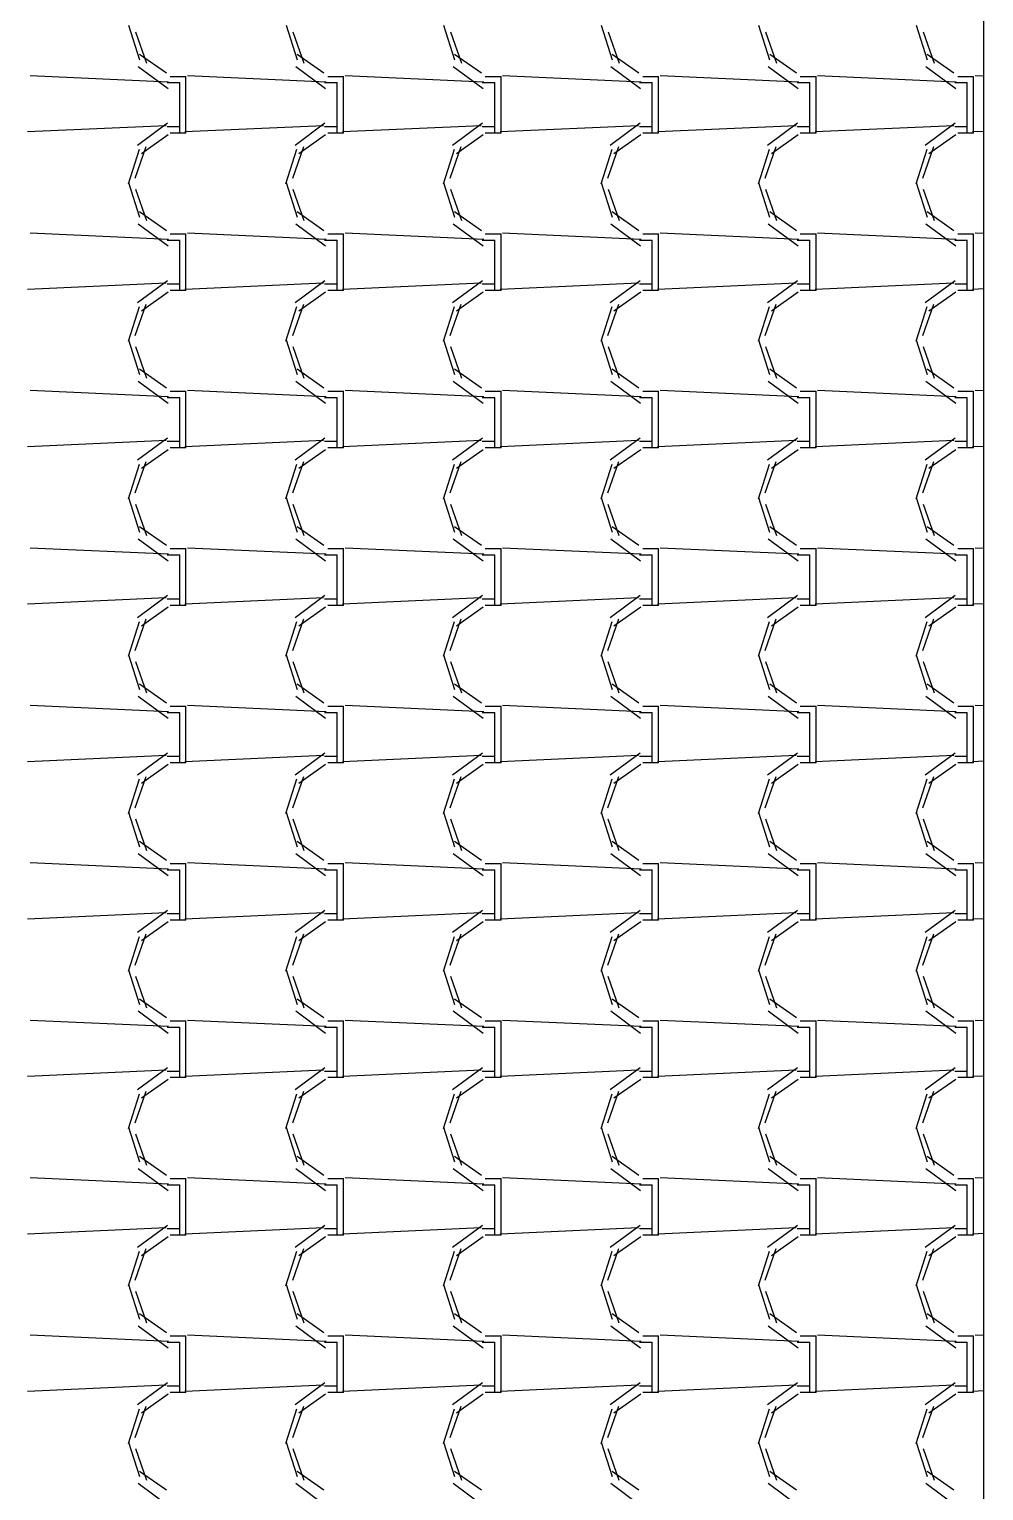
# Model space of a CAD drawing. Header units: millimetres. Extents: x -336 to -33, y -135 to 770.
# Drawn here: x -305.476 to -303.658, y 733.822 to 736.607 of the extents above; entities that cross this region are included whole.
import ezdxf

# ---------------------------------------------------------------- set-up
doc = ezdxf.new("R2010")
doc.units = ezdxf.units.MM
doc.header["$LTSCALE"] = 50
doc.header["$MEASUREMENT"] = 0
doc.layers.add('-HIDRO', color=8, linetype='CONTINUOUS')

msp = doc.modelspace()

# ---------------------------------------------------------------- linework, layer by layer
at = {"layer": '-HIDRO', "linetype": 'Continuous'}
for p, q in [((-303.658, 732.8161), (-303.658, 746.8206)), ((-305.2868, 736.6147), (-305.2658, 736.5486)), ((-304.9868, 736.6147), (-304.9658, 736.5486)), ((-304.6868, 736.6147), (-304.6658, 736.5486)), ((-304.3868, 736.6147), (-304.3658, 736.5486)), ((-304.0868, 736.6147), (-304.0658, 736.5486)), ((-303.7868, 736.6147), (-303.7658, 736.5486)), ((-305.2737, 736.602), (-305.2527, 736.542)), ((-304.9737, 736.602), (-304.9527, 736.542)), ((-304.6736, 736.602), (-304.6526, 736.542)), ((-304.3736, 736.602), (-304.3526, 736.542)), ((-304.0736, 736.602), (-304.0526, 736.542)), ((-303.7736, 736.602), (-303.7526, 736.542)), ((-305.2657, 736.5593), (-305.2147, 736.5233)), ((-304.9657, 736.5593), (-304.9147, 736.5233)), ((-304.6657, 736.5593), (-304.6147, 736.5233)), ((-304.3657, 736.5593), (-304.3147, 736.5233)), ((-304.0657, 736.5593), (-304.0147, 736.5233)), ((-303.7657, 736.5593), (-303.7147, 736.5233)), ((-305.2685, 736.5359), (-305.2115, 736.4939)), ((-304.9685, 736.5359), (-304.9115, 736.4939)), ((-304.6685, 736.5359), (-304.6115, 736.4939)), ((-304.3685, 736.5359), (-304.3115, 736.4939)), ((-304.0685, 736.5359), (-304.0115, 736.4939)), ((-303.7685, 736.5359), (-303.7115, 736.4939)), ((-305.2104, 736.5061), (-305.4744, 736.5181)), ((-305.2134, 736.5049), (-305.1894, 736.5049)), ((-305.2074, 736.5169), (-305.1774, 736.5169)), ((-305.1894, 736.4209), (-305.1894, 736.5049)), ((-305.1774, 736.4209), (-305.1774, 736.5169)), ((-304.9104, 736.5061), (-305.1744, 736.5181)), ((-304.9134, 736.5049), (-304.8894, 736.5049)), ((-304.9074, 736.5169), (-304.8774, 736.5169)), ((-304.8894, 736.4209), (-304.8894, 736.5049)), ((-304.8774, 736.4209), (-304.8774, 736.5169)), ((-304.6104, 736.5061), (-304.8744, 736.5181)), ((-304.6134, 736.5049), (-304.5894, 736.5049)), ((-304.6074, 736.5169), (-304.5774, 736.5169)), ((-304.5894, 736.4209), (-304.5894, 736.5049)), ((-304.5774, 736.4209), (-304.5774, 736.5169)), ((-304.3104, 736.5061), (-304.5744, 736.5181)), ((-304.3134, 736.5049), (-304.2894, 736.5049)), ((-304.3074, 736.5169), (-304.2774, 736.5169)), ((-304.2894, 736.4209), (-304.2894, 736.5049)), ((-304.2774, 736.4209), (-304.2774, 736.5169)), ((-304.0104, 736.5061), (-304.2744, 736.5181)), ((-304.0134, 736.5049), (-303.9894, 736.5049)), ((-304.0074, 736.5169), (-303.9774, 736.5169)), ((-303.9894, 736.4209), (-303.9894, 736.5049)), ((-303.9774, 736.4209), (-303.9774, 736.5169)), ((-303.7104, 736.5061), (-303.9744, 736.5181)), ((-303.7134, 736.5049), (-303.6894, 736.5049)), ((-303.7074, 736.5169), (-303.6774, 736.5169)), ((-303.6894, 736.4209), (-303.6894, 736.5049)), ((-303.6774, 736.4209), (-303.6774, 736.5169)), ((-303.658, 736.5174), (-303.6744, 736.5181)), ((-305.2153, 736.4229), (-305.4793, 736.4109)), ((-305.2127, 736.4274), (-305.2697, 736.3854)), ((-305.1894, 736.4209), (-305.2134, 736.4209)), ((-305.1894, 736.4089), (-305.1894, 736.4209)), ((-304.9153, 736.4229), (-305.1793, 736.4109)), ((-305.1774, 736.4089), (-305.1774, 736.4209)), ((-304.9127, 736.4274), (-304.9697, 736.3854)), ((-304.8894, 736.4209), (-304.9134, 736.4209)), ((-304.8894, 736.4089), (-304.8894, 736.4209)), ((-304.6153, 736.4229), (-304.8793, 736.4109)), ((-304.8774, 736.4089), (-304.8774, 736.4209)), ((-304.6127, 736.4274), (-304.6697, 736.3854)), ((-304.5894, 736.4209), (-304.6134, 736.4209)), ((-304.5894, 736.4089), (-304.5894, 736.4209)), ((-304.3153, 736.4229), (-304.5793, 736.4109)), ((-304.5774, 736.4089), (-304.5774, 736.4209)), ((-304.3127, 736.4274), (-304.3697, 736.3854)), ((-304.2894, 736.4209), (-304.3134, 736.4209)), ((-304.2894, 736.4089), (-304.2894, 736.4209)), ((-304.0153, 736.4229), (-304.2793, 736.4109)), ((-304.2774, 736.4089), (-304.2774, 736.4209)), ((-304.0127, 736.4274), (-304.0697, 736.3854)), ((-303.9894, 736.4209), (-304.0134, 736.4209)), ((-303.9894, 736.4089), (-303.9894, 736.4209)), ((-303.7153, 736.4229), (-303.9793, 736.4109)), ((-303.9774, 736.4089), (-303.9774, 736.4209)), ((-303.7127, 736.4274), (-303.7697, 736.3854)), ((-303.6894, 736.4209), (-303.7134, 736.4209)), ((-303.6894, 736.4089), (-303.6894, 736.4209)), ((-303.6774, 736.4089), (-303.6774, 736.4209)), ((-305.2114, 736.4055), (-305.2624, 736.3695)), ((-305.1774, 736.4089), (-305.2074, 736.4089)), ((-304.9114, 736.4055), (-304.9624, 736.3695)), ((-304.8774, 736.4089), (-304.9074, 736.4089)), ((-304.6114, 736.4055), (-304.6624, 736.3695)), ((-304.5774, 736.4089), (-304.6074, 736.4089)), ((-304.3114, 736.4055), (-304.3624, 736.3695)), ((-304.2774, 736.4089), (-304.3074, 736.4089)), ((-304.0114, 736.4055), (-304.0624, 736.3695)), ((-303.9774, 736.4089), (-304.0074, 736.4089)), ((-303.7114, 736.4055), (-303.7624, 736.3695)), ((-303.6774, 736.4089), (-303.7074, 736.4089)), ((-303.658, 736.4118), (-303.6793, 736.4109)), ((-305.2666, 736.3774), (-305.2876, 736.3114)), ((-305.2538, 736.3824), (-305.2748, 736.3224)), ((-304.9666, 736.3774), (-304.9876, 736.3114)), ((-304.9538, 736.3824), (-304.9748, 736.3224)), ((-304.6666, 736.3774), (-304.6876, 736.3114)), ((-304.6538, 736.3824), (-304.6748, 736.3224)), ((-304.3666, 736.3774), (-304.3876, 736.3114)), ((-304.3538, 736.3824), (-304.3748, 736.3224)), ((-304.0666, 736.3774), (-304.0876, 736.3114)), ((-304.0538, 736.3824), (-304.0748, 736.3224)), ((-303.7666, 736.3774), (-303.7876, 736.3114)), ((-303.7538, 736.3824), (-303.7748, 736.3224)), ((-305.2868, 736.3146), (-305.2658, 736.2486)), ((-304.9868, 736.3146), (-304.9658, 736.2486)), ((-304.6868, 736.3146), (-304.6658, 736.2486)), ((-304.3868, 736.3146), (-304.3658, 736.2486)), ((-304.0868, 736.3146), (-304.0658, 736.2486)), ((-303.7868, 736.3146), (-303.7658, 736.2486)), ((-305.2737, 736.302), (-305.2527, 736.242)), ((-304.9737, 736.302), (-304.9527, 736.242)), ((-304.6736, 736.302), (-304.6526, 736.242)), ((-304.3736, 736.302), (-304.3526, 736.242)), ((-304.0736, 736.302), (-304.0526, 736.242)), ((-303.7736, 736.302), (-303.7526, 736.242)), ((-305.2657, 736.2593), (-305.2147, 736.2233)), ((-304.9657, 736.2593), (-304.9147, 736.2233)), ((-304.6657, 736.2593), (-304.6147, 736.2233)), ((-304.3657, 736.2593), (-304.3147, 736.2233)), ((-304.0657, 736.2593), (-304.0147, 736.2233)), ((-303.7657, 736.2593), (-303.7147, 736.2233)), ((-305.2685, 736.2359), (-305.2115, 736.1939)), ((-304.9685, 736.2359), (-304.9115, 736.1939)), ((-304.6685, 736.2359), (-304.6115, 736.1939)), ((-304.3685, 736.2359), (-304.3115, 736.1939)), ((-304.0685, 736.2359), (-304.0115, 736.1939)), ((-303.7685, 736.2359), (-303.7115, 736.1939)), ((-305.2104, 736.2061), (-305.4744, 736.2181)), ((-305.2134, 736.2049), (-305.1894, 736.2049)), ((-305.2074, 736.2169), (-305.1774, 736.2169)), ((-305.1894, 736.1209), (-305.1894, 736.2049)), ((-305.1774, 736.1209), (-305.1774, 736.2169)), ((-304.9104, 736.2061), (-305.1744, 736.2181)), ((-304.9134, 736.2049), (-304.8894, 736.2049)), ((-304.9074, 736.2169), (-304.8774, 736.2169)), ((-304.8894, 736.1209), (-304.8894, 736.2049)), ((-304.8774, 736.1209), (-304.8774, 736.2169)), ((-304.6104, 736.2061), (-304.8744, 736.2181)), ((-304.6134, 736.2049), (-304.5894, 736.2049)), ((-304.6074, 736.2169), (-304.5774, 736.2169)), ((-304.5894, 736.1209), (-304.5894, 736.2049)), ((-304.5774, 736.1209), (-304.5774, 736.2169)), ((-304.3104, 736.2061), (-304.5744, 736.2181)), ((-304.3134, 736.2049), (-304.2894, 736.2049)), ((-304.3074, 736.2169), (-304.2774, 736.2169)), ((-304.2894, 736.1209), (-304.2894, 736.2049)), ((-304.2774, 736.1209), (-304.2774, 736.2169)), ((-304.0104, 736.2061), (-304.2744, 736.2181)), ((-304.0134, 736.2049), (-303.9894, 736.2049)), ((-304.0074, 736.2169), (-303.9774, 736.2169)), ((-303.9894, 736.1209), (-303.9894, 736.2049)), ((-303.9774, 736.1209), (-303.9774, 736.2169)), ((-303.7104, 736.2061), (-303.9744, 736.2181)), ((-303.7134, 736.2049), (-303.6894, 736.2049)), ((-303.7074, 736.2169), (-303.6774, 736.2169)), ((-303.6894, 736.1209), (-303.6894, 736.2049)), ((-303.6774, 736.1209), (-303.6774, 736.2169)), ((-303.658, 736.2174), (-303.6744, 736.2181)), ((-305.2153, 736.1229), (-305.4793, 736.1109)), ((-305.2127, 736.1274), (-305.2697, 736.0854)), ((-305.1894, 736.1209), (-305.2134, 736.1209)), ((-305.1774, 736.1089), (-305.2074, 736.1089)), ((-305.1894, 736.1089), (-305.1894, 736.1209)), ((-304.9153, 736.1229), (-305.1793, 736.1109)), ((-305.1774, 736.1089), (-305.1774, 736.1209)), ((-304.9127, 736.1274), (-304.9697, 736.0854)), ((-304.8894, 736.1209), (-304.9134, 736.1209)), ((-304.8774, 736.1089), (-304.9074, 736.1089)), ((-304.8894, 736.1089), (-304.8894, 736.1209)), ((-304.6153, 736.1229), (-304.8793, 736.1109)), ((-304.8774, 736.1089), (-304.8774, 736.1209)), ((-304.6127, 736.1274), (-304.6697, 736.0854)), ((-304.5894, 736.1209), (-304.6134, 736.1209)), ((-304.5774, 736.1089), (-304.6074, 736.1089)), ((-304.5894, 736.1089), (-304.5894, 736.1209)), ((-304.3153, 736.1229), (-304.5793, 736.1109)), ((-304.5774, 736.1089), (-304.5774, 736.1209)), ((-304.3127, 736.1274), (-304.3697, 736.0854)), ((-304.2894, 736.1209), (-304.3134, 736.1209)), ((-304.2774, 736.1089), (-304.3074, 736.1089)), ((-304.2894, 736.1089), (-304.2894, 736.1209)), ((-304.0153, 736.1229), (-304.2793, 736.1109)), ((-304.2774, 736.1089), (-304.2774, 736.1209)), ((-304.0127, 736.1274), (-304.0697, 736.0854)), ((-303.9894, 736.1209), (-304.0134, 736.1209)), ((-303.9774, 736.1089), (-304.0074, 736.1089)), ((-303.9894, 736.1089), (-303.9894, 736.1209)), ((-303.7153, 736.1229), (-303.9793, 736.1109)), ((-303.9774, 736.1089), (-303.9774, 736.1209)), ((-303.7127, 736.1274), (-303.7697, 736.0854)), ((-303.6894, 736.1209), (-303.7134, 736.1209)), ((-303.6774, 736.1089), (-303.7074, 736.1089)), ((-303.6894, 736.1089), (-303.6894, 736.1209)), ((-303.658, 736.1118), (-303.6793, 736.1109)), ((-303.6774, 736.1089), (-303.6774, 736.1209)), ((-305.2538, 736.0824), (-305.2748, 736.0224)), ((-305.2114, 736.1055), (-305.2624, 736.0695)), ((-304.9538, 736.0824), (-304.9748, 736.0224)), ((-304.9114, 736.1055), (-304.9624, 736.0695)), ((-304.6538, 736.0824), (-304.6748, 736.0224)), ((-304.6114, 736.1055), (-304.6624, 736.0695)), ((-304.3538, 736.0824), (-304.3748, 736.0224)), ((-304.3114, 736.1055), (-304.3624, 736.0695)), ((-304.0538, 736.0824), (-304.0748, 736.0224)), ((-304.0114, 736.1055), (-304.0624, 736.0695)), ((-303.7538, 736.0824), (-303.7748, 736.0224)), ((-303.7114, 736.1055), (-303.7624, 736.0695)), ((-305.2666, 736.0774), (-305.2876, 736.0114)), ((-304.9666, 736.0774), (-304.9876, 736.0114)), ((-304.6666, 736.0774), (-304.6876, 736.0114)), ((-304.3666, 736.0774), (-304.3876, 736.0114)), ((-304.0666, 736.0774), (-304.0876, 736.0114)), ((-303.7666, 736.0774), (-303.7876, 736.0114)), ((-305.2868, 736.0146), (-305.2658, 735.9486)), ((-305.2737, 736.002), (-305.2527, 735.942)), ((-304.9868, 736.0146), (-304.9658, 735.9486)), ((-304.9737, 736.002), (-304.9527, 735.942)), ((-304.6868, 736.0146), (-304.6658, 735.9486)), ((-304.6736, 736.002), (-304.6526, 735.942)), ((-304.3868, 736.0146), (-304.3658, 735.9486)), ((-304.3736, 736.002), (-304.3526, 735.942)), ((-304.0868, 736.0146), (-304.0658, 735.9486)), ((-304.0736, 736.002), (-304.0526, 735.942)), ((-303.7868, 736.0146), (-303.7658, 735.9486)), ((-303.7736, 736.002), (-303.7526, 735.942)), ((-305.2657, 735.9593), (-305.2147, 735.9233)), ((-304.9657, 735.9593), (-304.9147, 735.9233)), ((-304.6657, 735.9593), (-304.6147, 735.9233)), ((-304.3657, 735.9593), (-304.3147, 735.9233)), ((-304.0657, 735.9593), (-304.0147, 735.9233)), ((-303.7657, 735.9593), (-303.7147, 735.9233)), ((-305.2104, 735.9061), (-305.4744, 735.9181)), ((-305.2685, 735.9359), (-305.2115, 735.8939)), ((-305.2074, 735.9169), (-305.1774, 735.9169)), ((-305.1774, 735.8209), (-305.1774, 735.9169)), ((-304.9104, 735.9061), (-305.1744, 735.9181)), ((-304.9685, 735.9359), (-304.9115, 735.8939)), ((-304.9074, 735.9169), (-304.8774, 735.9169)), ((-304.8774, 735.8209), (-304.8774, 735.9169)), ((-304.6104, 735.9061), (-304.8744, 735.9181)), ((-304.6685, 735.9359), (-304.6115, 735.8939)), ((-304.6074, 735.9169), (-304.5774, 735.9169)), ((-304.5774, 735.8209), (-304.5774, 735.9169)), ((-304.3104, 735.9061), (-304.5744, 735.9181)), ((-304.3685, 735.9359), (-304.3115, 735.8939)), ((-304.3074, 735.9169), (-304.2774, 735.9169)), ((-304.2774, 735.8209), (-304.2774, 735.9169)), ((-304.0104, 735.9061), (-304.2744, 735.9181)), ((-304.0685, 735.9359), (-304.0115, 735.8939)), ((-304.0074, 735.9169), (-303.9774, 735.9169)), ((-303.9774, 735.8209), (-303.9774, 735.9169)), ((-303.7104, 735.9061), (-303.9744, 735.9181)), ((-303.7685, 735.9359), (-303.7115, 735.8939)), ((-303.7074, 735.9169), (-303.6774, 735.9169)), ((-303.6774, 735.8209), (-303.6774, 735.9169)), ((-303.658, 735.9174), (-303.6744, 735.9181)), ((-305.2134, 735.9049), (-305.1894, 735.9049)), ((-305.1894, 735.8209), (-305.1894, 735.9049)), ((-304.9134, 735.9049), (-304.8894, 735.9049)), ((-304.8894, 735.8209), (-304.8894, 735.9049)), ((-304.6134, 735.9049), (-304.5894, 735.9049)), ((-304.5894, 735.8209), (-304.5894, 735.9049)), ((-304.3134, 735.9049), (-304.2894, 735.9049)), ((-304.2894, 735.8209), (-304.2894, 735.9049)), ((-304.0134, 735.9049), (-303.9894, 735.9049)), ((-303.9894, 735.8209), (-303.9894, 735.9049)), ((-303.7134, 735.9049), (-303.6894, 735.9049)), ((-303.6894, 735.8209), (-303.6894, 735.9049)), ((-305.2153, 735.8229), (-305.4793, 735.8109)), ((-305.2127, 735.8274), (-305.2697, 735.7854)), ((-305.2114, 735.8055), (-305.2624, 735.7695)), ((-305.1894, 735.8209), (-305.2134, 735.8209)), ((-305.1774, 735.8089), (-305.2074, 735.8089)), ((-305.1894, 735.8089), (-305.1894, 735.8209)), ((-304.9153, 735.8229), (-305.1793, 735.8109)), ((-305.1774, 735.8089), (-305.1774, 735.8209)), ((-304.9127, 735.8274), (-304.9697, 735.7854)), ((-304.9114, 735.8055), (-304.9624, 735.7695)), ((-304.8894, 735.8209), (-304.9134, 735.8209)), ((-304.8774, 735.8089), (-304.9074, 735.8089)), ((-304.8894, 735.8089), (-304.8894, 735.8209)), ((-304.6153, 735.8229), (-304.8793, 735.8109)), ((-304.8774, 735.8089), (-304.8774, 735.8209)), ((-304.6127, 735.8274), (-304.6697, 735.7854)), ((-304.6114, 735.8055), (-304.6624, 735.7695)), ((-304.5894, 735.8209), (-304.6134, 735.8209)), ((-304.5774, 735.8089), (-304.6074, 735.8089)), ((-304.5894, 735.8089), (-304.5894, 735.8209)), ((-304.3153, 735.8229), (-304.5793, 735.8109)), ((-304.5774, 735.8089), (-304.5774, 735.8209)), ((-304.3127, 735.8274), (-304.3697, 735.7854)), ((-304.3114, 735.8055), (-304.3624, 735.7695)), ((-304.2894, 735.8209), (-304.3134, 735.8209)), ((-304.2774, 735.8089), (-304.3074, 735.8089)), ((-304.2894, 735.8089), (-304.2894, 735.8209)), ((-304.0153, 735.8229), (-304.2793, 735.8109)), ((-304.2774, 735.8089), (-304.2774, 735.8209)), ((-304.0127, 735.8274), (-304.0697, 735.7854)), ((-304.0114, 735.8055), (-304.0624, 735.7695)), ((-303.9894, 735.8209), (-304.0134, 735.8209)), ((-303.9774, 735.8089), (-304.0074, 735.8089)), ((-303.9894, 735.8089), (-303.9894, 735.8209)), ((-303.7153, 735.8229), (-303.9793, 735.8109)), ((-303.9774, 735.8089), (-303.9774, 735.8209)), ((-303.7127, 735.8274), (-303.7697, 735.7854)), ((-303.7114, 735.8055), (-303.7624, 735.7695)), ((-303.6894, 735.8209), (-303.7134, 735.8209)), ((-303.6774, 735.8089), (-303.7074, 735.8089)), ((-303.6894, 735.8089), (-303.6894, 735.8209)), ((-303.658, 735.8118), (-303.6793, 735.8109)), ((-303.6774, 735.8089), (-303.6774, 735.8209)), ((-305.2666, 735.7774), (-305.2876, 735.7114)), ((-305.2538, 735.7824), (-305.2748, 735.7224)), ((-304.9666, 735.7774), (-304.9876, 735.7114)), ((-304.9538, 735.7824), (-304.9748, 735.7224)), ((-304.6666, 735.7774), (-304.6876, 735.7114)), ((-304.6538, 735.7824), (-304.6748, 735.7224)), ((-304.3666, 735.7774), (-304.3876, 735.7114)), ((-304.3538, 735.7824), (-304.3748, 735.7224)), ((-304.0666, 735.7774), (-304.0876, 735.7114)), ((-304.0538, 735.7824), (-304.0748, 735.7224)), ((-303.7666, 735.7774), (-303.7876, 735.7114)), ((-303.7538, 735.7824), (-303.7748, 735.7224)), ((-305.2868, 735.7146), (-305.2658, 735.6486)), ((-305.2737, 735.702), (-305.2527, 735.642)), ((-304.9868, 735.7146), (-304.9658, 735.6486)), ((-304.9737, 735.702), (-304.9527, 735.642)), ((-304.6868, 735.7146), (-304.6658, 735.6486)), ((-304.6737, 735.702), (-304.6527, 735.642)), ((-304.3868, 735.7146), (-304.3658, 735.6486)), ((-304.3737, 735.702), (-304.3527, 735.642)), ((-304.0868, 735.7146), (-304.0658, 735.6486)), ((-304.0737, 735.702), (-304.0527, 735.642)), ((-303.7868, 735.7146), (-303.7658, 735.6486)), ((-303.7737, 735.702), (-303.7527, 735.642)), ((-305.2686, 735.6359), (-305.2116, 735.5939)), ((-305.2657, 735.6593), (-305.2147, 735.6233)), ((-304.9685, 735.6359), (-304.9115, 735.5939)), ((-304.9657, 735.6593), (-304.9147, 735.6233)), ((-304.6685, 735.6359), (-304.6115, 735.5939)), ((-304.6657, 735.6593), (-304.6147, 735.6233)), ((-304.3685, 735.6359), (-304.3115, 735.5939)), ((-304.3657, 735.6593), (-304.3147, 735.6233)), ((-304.0685, 735.6359), (-304.0115, 735.5939)), ((-304.0657, 735.6593), (-304.0147, 735.6233)), ((-303.7685, 735.6359), (-303.7115, 735.5939)), ((-303.7657, 735.6593), (-303.7147, 735.6233)), ((-305.2104, 735.6061), (-305.4744, 735.6181)), ((-305.2074, 735.6169), (-305.1774, 735.6169)), ((-305.1774, 735.5209), (-305.1774, 735.6169)), ((-304.9104, 735.6061), (-305.1744, 735.6181)), ((-304.9074, 735.6169), (-304.8774, 735.6169)), ((-304.8774, 735.5209), (-304.8774, 735.6169)), ((-304.6104, 735.6061), (-304.8744, 735.6181)), ((-304.6074, 735.6169), (-304.5774, 735.6169)), ((-304.5774, 735.5209), (-304.5774, 735.6169)), ((-304.3104, 735.6061), (-304.5744, 735.6181)), ((-304.3074, 735.6169), (-304.2774, 735.6169)), ((-304.2774, 735.5209), (-304.2774, 735.6169)), ((-304.0104, 735.6061), (-304.2744, 735.6181)), ((-304.0074, 735.6169), (-303.9774, 735.6169)), ((-303.9774, 735.5209), (-303.9774, 735.6169)), ((-303.7104, 735.6061), (-303.9744, 735.6181)), ((-303.7074, 735.6169), (-303.6774, 735.6169)), ((-303.6774, 735.5209), (-303.6774, 735.6169)), ((-303.658, 735.6174), (-303.6744, 735.6181)), ((-305.2134, 735.6049), (-305.1894, 735.6049)), ((-305.1894, 735.5209), (-305.1894, 735.6049)), ((-304.9134, 735.6049), (-304.8894, 735.6049)), ((-304.8894, 735.5209), (-304.8894, 735.6049)), ((-304.6134, 735.6049), (-304.5894, 735.6049)), ((-304.5894, 735.5209), (-304.5894, 735.6049)), ((-304.3134, 735.6049), (-304.2894, 735.6049)), ((-304.2894, 735.5209), (-304.2894, 735.6049)), ((-304.0134, 735.6049), (-303.9894, 735.6049)), ((-303.9894, 735.5209), (-303.9894, 735.6049)), ((-303.7134, 735.6049), (-303.6894, 735.6049)), ((-303.6894, 735.5209), (-303.6894, 735.6049)), ((-305.2127, 735.5274), (-305.2697, 735.4854)), ((-304.9127, 735.5274), (-304.9697, 735.4854)), ((-304.6127, 735.5274), (-304.6697, 735.4854)), ((-304.3127, 735.5274), (-304.3697, 735.4854)), ((-304.0127, 735.5274), (-304.0697, 735.4854)), ((-303.7127, 735.5274), (-303.7697, 735.4854)), ((-305.2153, 735.5229), (-305.4793, 735.5109)), ((-305.2114, 735.5055), (-305.2624, 735.4695)), ((-305.1894, 735.5209), (-305.2134, 735.5209)), ((-305.1774, 735.5089), (-305.2074, 735.5089)), ((-305.1894, 735.5089), (-305.1894, 735.5209)), ((-304.9153, 735.5229), (-305.1793, 735.5109)), ((-305.1774, 735.5089), (-305.1774, 735.5209)), ((-304.9114, 735.5055), (-304.9624, 735.4695)), ((-304.8894, 735.5209), (-304.9134, 735.5209)), ((-304.8774, 735.5089), (-304.9074, 735.5089)), ((-304.8894, 735.5089), (-304.8894, 735.5209)), ((-304.6153, 735.5229), (-304.8793, 735.5109)), ((-304.8774, 735.5089), (-304.8774, 735.5209)), ((-304.6114, 735.5055), (-304.6624, 735.4695)), ((-304.5894, 735.5209), (-304.6134, 735.5209)), ((-304.5774, 735.5089), (-304.6074, 735.5089)), ((-304.5894, 735.5089), (-304.5894, 735.5209)), ((-304.3153, 735.5229), (-304.5793, 735.5109)), ((-304.5774, 735.5089), (-304.5774, 735.5209)), ((-304.3114, 735.5055), (-304.3624, 735.4695)), ((-304.2894, 735.5209), (-304.3134, 735.5209)), ((-304.2774, 735.5089), (-304.3074, 735.5089)), ((-304.2894, 735.5089), (-304.2894, 735.5209)), ((-304.0153, 735.5229), (-304.2793, 735.5109)), ((-304.2774, 735.5089), (-304.2774, 735.5209)), ((-304.0114, 735.5055), (-304.0624, 735.4695)), ((-303.9894, 735.5209), (-304.0134, 735.5209)), ((-303.9774, 735.5089), (-304.0074, 735.5089)), ((-303.9894, 735.5089), (-303.9894, 735.5209)), ((-303.7153, 735.5229), (-303.9793, 735.5109)), ((-303.9774, 735.5089), (-303.9774, 735.5209)), ((-303.7114, 735.5055), (-303.7624, 735.4695)), ((-303.6894, 735.5209), (-303.7134, 735.5209)), ((-303.6774, 735.5089), (-303.7074, 735.5089)), ((-303.6894, 735.5089), (-303.6894, 735.5209)), ((-303.658, 735.5118), (-303.6793, 735.5109)), ((-303.6774, 735.5089), (-303.6774, 735.5209)), ((-305.2666, 735.4774), (-305.2876, 735.4114)), ((-305.2538, 735.4824), (-305.2748, 735.4224)), ((-304.9666, 735.4774), (-304.9876, 735.4114)), ((-304.9538, 735.4824), (-304.9748, 735.4224)), ((-304.6666, 735.4774), (-304.6876, 735.4114)), ((-304.6538, 735.4824), (-304.6748, 735.4224)), ((-304.3666, 735.4774), (-304.3876, 735.4114)), ((-304.3538, 735.4824), (-304.3748, 735.4224)), ((-304.0666, 735.4774), (-304.0876, 735.4114)), ((-304.0538, 735.4824), (-304.0748, 735.4224)), ((-303.7666, 735.4774), (-303.7876, 735.4114)), ((-303.7538, 735.4824), (-303.7748, 735.4224)), ((-305.2868, 735.4146), (-305.2658, 735.3486)), ((-304.9868, 735.4146), (-304.9658, 735.3486)), ((-304.6868, 735.4146), (-304.6658, 735.3486)), ((-304.3868, 735.4146), (-304.3658, 735.3486)), ((-304.0868, 735.4146), (-304.0658, 735.3486)), ((-303.7868, 735.4146), (-303.7658, 735.3486)), ((-305.2737, 735.402), (-305.2527, 735.342)), ((-304.9737, 735.402), (-304.9527, 735.342)), ((-304.6737, 735.402), (-304.6527, 735.342)), ((-304.3737, 735.402), (-304.3527, 735.342)), ((-304.0737, 735.402), (-304.0527, 735.342)), ((-303.7737, 735.402), (-303.7527, 735.342)), ((-305.2657, 735.3593), (-305.2147, 735.3233)), ((-304.9657, 735.3593), (-304.9147, 735.3233)), ((-304.6657, 735.3593), (-304.6147, 735.3233)), ((-304.3657, 735.3593), (-304.3147, 735.3233)), ((-304.0657, 735.3593), (-304.0147, 735.3233)), ((-303.7657, 735.3593), (-303.7147, 735.3233)), ((-305.2686, 735.3359), (-305.2116, 735.2939)), ((-304.9685, 735.3359), (-304.9115, 735.2939)), ((-304.6685, 735.3359), (-304.6115, 735.2939)), ((-304.3685, 735.3359), (-304.3115, 735.2939)), ((-304.0685, 735.3359), (-304.0115, 735.2939)), ((-303.7685, 735.3359), (-303.7115, 735.2939)), ((-305.2104, 735.3061), (-305.4744, 735.3181)), ((-305.2134, 735.3049), (-305.1894, 735.3049)), ((-305.2074, 735.3169), (-305.1774, 735.3169)), ((-305.1894, 735.2209), (-305.1894, 735.3049)), ((-305.1774, 735.2209), (-305.1774, 735.3169)), ((-304.9104, 735.3061), (-305.1744, 735.3181)), ((-304.9134, 735.3049), (-304.8894, 735.3049)), ((-304.9074, 735.3169), (-304.8774, 735.3169)), ((-304.8894, 735.2209), (-304.8894, 735.3049)), ((-304.8774, 735.2209), (-304.8774, 735.3169)), ((-304.6104, 735.3061), (-304.8744, 735.3181)), ((-304.6134, 735.3049), (-304.5894, 735.3049)), ((-304.6074, 735.3169), (-304.5774, 735.3169)), ((-304.5894, 735.2209), (-304.5894, 735.3049)), ((-304.5774, 735.2209), (-304.5774, 735.3169)), ((-304.3104, 735.3061), (-304.5744, 735.3181)), ((-304.3134, 735.3049), (-304.2894, 735.3049)), ((-304.3074, 735.3169), (-304.2774, 735.3169)), ((-304.2894, 735.2209), (-304.2894, 735.3049)), ((-304.2774, 735.2209), (-304.2774, 735.3169)), ((-304.0104, 735.3061), (-304.2744, 735.3181)), ((-304.0134, 735.3049), (-303.9894, 735.3049)), ((-304.0074, 735.3169), (-303.9774, 735.3169)), ((-303.9894, 735.2209), (-303.9894, 735.3049)), ((-303.9774, 735.2209), (-303.9774, 735.3169)), ((-303.7104, 735.3061), (-303.9744, 735.3181)), ((-303.7134, 735.3049), (-303.6894, 735.3049)), ((-303.7074, 735.3169), (-303.6774, 735.3169)), ((-303.6894, 735.2209), (-303.6894, 735.3049)), ((-303.6774, 735.2209), (-303.6774, 735.3169)), ((-303.658, 735.3174), (-303.6744, 735.3181)), ((-305.2153, 735.2229), (-305.4793, 735.2109)), ((-305.2127, 735.2274), (-305.2697, 735.1854)), ((-305.1894, 735.2209), (-305.2134, 735.2209)), ((-305.1894, 735.2089), (-305.1894, 735.2209)), ((-304.9153, 735.2229), (-305.1793, 735.2109)), ((-305.1774, 735.2089), (-305.1774, 735.2209)), ((-304.9127, 735.2274), (-304.9697, 735.1854)), ((-304.8894, 735.2209), (-304.9134, 735.2209)), ((-304.8894, 735.2089), (-304.8894, 735.2209)), ((-304.6153, 735.2229), (-304.8793, 735.2109)), ((-304.8774, 735.2089), (-304.8774, 735.2209)), ((-304.6127, 735.2274), (-304.6697, 735.1854)), ((-304.5894, 735.2209), (-304.6134, 735.2209)), ((-304.5894, 735.2089), (-304.5894, 735.2209)), ((-304.3153, 735.2229), (-304.5793, 735.2109)), ((-304.5774, 735.2089), (-304.5774, 735.2209)), ((-304.3127, 735.2274), (-304.3697, 735.1854)), ((-304.2894, 735.2209), (-304.3134, 735.2209)), ((-304.2894, 735.2089), (-304.2894, 735.2209)), ((-304.0153, 735.2229), (-304.2793, 735.2109)), ((-304.2774, 735.2089), (-304.2774, 735.2209)), ((-304.0127, 735.2274), (-304.0697, 735.1854)), ((-303.9894, 735.2209), (-304.0134, 735.2209)), ((-303.9894, 735.2089), (-303.9894, 735.2209)), ((-303.7153, 735.2229), (-303.9793, 735.2109)), ((-303.9774, 735.2089), (-303.9774, 735.2209)), ((-303.7127, 735.2274), (-303.7697, 735.1854)), ((-303.6894, 735.2209), (-303.7134, 735.2209)), ((-303.6894, 735.2089), (-303.6894, 735.2209)), ((-303.6774, 735.2089), (-303.6774, 735.2209)), ((-305.2114, 735.2055), (-305.2624, 735.1695)), ((-305.1774, 735.2089), (-305.2074, 735.2089)), ((-304.9114, 735.2055), (-304.9624, 735.1695)), ((-304.8774, 735.2089), (-304.9074, 735.2089)), ((-304.6114, 735.2055), (-304.6624, 735.1695)), ((-304.5774, 735.2089), (-304.6074, 735.2089)), ((-304.3114, 735.2055), (-304.3624, 735.1695)), ((-304.2774, 735.2089), (-304.3074, 735.2089)), ((-304.0114, 735.2055), (-304.0624, 735.1695)), ((-303.9774, 735.2089), (-304.0074, 735.2089)), ((-303.7114, 735.2055), (-303.7624, 735.1695)), ((-303.6774, 735.2089), (-303.7074, 735.2089)), ((-303.658, 735.2118), (-303.6793, 735.2109)), ((-305.2666, 735.1774), (-305.2876, 735.1114)), ((-305.2538, 735.1824), (-305.2748, 735.1224)), ((-304.9666, 735.1774), (-304.9876, 735.1114)), ((-304.9538, 735.1824), (-304.9748, 735.1224)), ((-304.6666, 735.1774), (-304.6876, 735.1114)), ((-304.6538, 735.1824), (-304.6748, 735.1224)), ((-304.3666, 735.1774), (-304.3876, 735.1114)), ((-304.3538, 735.1824), (-304.3748, 735.1224)), ((-304.0666, 735.1774), (-304.0876, 735.1114)), ((-304.0538, 735.1824), (-304.0748, 735.1224)), ((-303.7666, 735.1774), (-303.7876, 735.1114)), ((-303.7538, 735.1824), (-303.7748, 735.1224)), ((-305.2868, 735.1146), (-305.2658, 735.0486)), ((-304.9868, 735.1146), (-304.9658, 735.0486)), ((-304.6868, 735.1146), (-304.6658, 735.0486)), ((-304.3868, 735.1146), (-304.3658, 735.0486)), ((-304.0868, 735.1146), (-304.0658, 735.0486)), ((-303.7868, 735.1146), (-303.7658, 735.0486)), ((-305.2737, 735.102), (-305.2527, 735.042)), ((-304.9737, 735.102), (-304.9527, 735.042)), ((-304.6737, 735.102), (-304.6527, 735.042)), ((-304.3737, 735.102), (-304.3527, 735.042)), ((-304.0737, 735.102), (-304.0527, 735.042)), ((-303.7737, 735.102), (-303.7527, 735.042)), ((-305.2657, 735.0593), (-305.2147, 735.0233)), ((-304.9657, 735.0593), (-304.9147, 735.0233)), ((-304.6657, 735.0593), (-304.6147, 735.0233)), ((-304.3657, 735.0593), (-304.3147, 735.0233)), ((-304.0657, 735.0593), (-304.0147, 735.0233)), ((-303.7657, 735.0593), (-303.7147, 735.0233)), ((-305.2686, 735.0359), (-305.2116, 734.9939)), ((-304.9685, 735.0359), (-304.9115, 734.9939)), ((-304.6685, 735.0359), (-304.6115, 734.9939)), ((-304.3685, 735.0359), (-304.3115, 734.9939)), ((-304.0685, 735.0359), (-304.0115, 734.9939)), ((-303.7685, 735.0359), (-303.7115, 734.9939)), ((-305.2104, 735.0061), (-305.4744, 735.0181)), ((-305.2134, 735.0049), (-305.1894, 735.0049)), ((-305.2074, 735.0169), (-305.1774, 735.0169)), ((-305.1894, 734.9209), (-305.1894, 735.0049)), ((-305.1774, 734.9209), (-305.1774, 735.0169)), ((-304.9104, 735.0061), (-305.1744, 735.0181)), ((-304.9134, 735.0049), (-304.8894, 735.0049)), ((-304.9074, 735.0169), (-304.8774, 735.0169)), ((-304.8894, 734.9209), (-304.8894, 735.0049)), ((-304.8774, 734.9209), (-304.8774, 735.0169)), ((-304.6104, 735.0061), (-304.8744, 735.0181)), ((-304.6134, 735.0049), (-304.5894, 735.0049)), ((-304.6074, 735.0169), (-304.5774, 735.0169)), ((-304.5894, 734.9209), (-304.5894, 735.0049)), ((-304.5774, 734.9209), (-304.5774, 735.0169)), ((-304.3104, 735.0061), (-304.5744, 735.0181)), ((-304.3134, 735.0049), (-304.2894, 735.0049)), ((-304.3074, 735.0169), (-304.2774, 735.0169)), ((-304.2894, 734.9209), (-304.2894, 735.0049)), ((-304.2774, 734.9209), (-304.2774, 735.0169)), ((-304.0104, 735.0061), (-304.2744, 735.0181)), ((-304.0134, 735.0049), (-303.9894, 735.0049)), ((-304.0074, 735.0169), (-303.9774, 735.0169)), ((-303.9894, 734.9209), (-303.9894, 735.0049)), ((-303.9774, 734.9209), (-303.9774, 735.0169)), ((-303.7104, 735.0061), (-303.9744, 735.0181)), ((-303.7134, 735.0049), (-303.6894, 735.0049)), ((-303.7074, 735.0169), (-303.6774, 735.0169)), ((-303.6894, 734.9209), (-303.6894, 735.0049)), ((-303.6774, 734.9209), (-303.6774, 735.0169)), ((-303.658, 735.0174), (-303.6744, 735.0181)), ((-305.2153, 734.9229), (-305.4793, 734.9109)), ((-305.2127, 734.9274), (-305.2697, 734.8854)), ((-305.1894, 734.9209), (-305.2134, 734.9209)), ((-305.1894, 734.9089), (-305.1894, 734.9209)), ((-304.9153, 734.9229), (-305.1793, 734.9109)), ((-305.1774, 734.9089), (-305.1774, 734.9209)), ((-304.9127, 734.9274), (-304.9697, 734.8854)), ((-304.8894, 734.9209), (-304.9134, 734.9209)), ((-304.8894, 734.9089), (-304.8894, 734.9209)), ((-304.6153, 734.9229), (-304.8793, 734.9109)), ((-304.8774, 734.9089), (-304.8774, 734.9209)), ((-304.6127, 734.9274), (-304.6697, 734.8854)), ((-304.5894, 734.9209), (-304.6134, 734.9209)), ((-304.5894, 734.9089), (-304.5894, 734.9209)), ((-304.3153, 734.9229), (-304.5793, 734.9109)), ((-304.5774, 734.9089), (-304.5774, 734.9209)), ((-304.3127, 734.9274), (-304.3697, 734.8854)), ((-304.2894, 734.9209), (-304.3134, 734.9209)), ((-304.2894, 734.9089), (-304.2894, 734.9209)), ((-304.0153, 734.9229), (-304.2793, 734.9109)), ((-304.2774, 734.9089), (-304.2774, 734.9209)), ((-304.0127, 734.9274), (-304.0697, 734.8854)), ((-303.9894, 734.9209), (-304.0134, 734.9209)), ((-303.9894, 734.9089), (-303.9894, 734.9209)), ((-303.7153, 734.9229), (-303.9793, 734.9109)), ((-303.9774, 734.9089), (-303.9774, 734.9209)), ((-303.7127, 734.9274), (-303.7697, 734.8854)), ((-303.6894, 734.9209), (-303.7134, 734.9209)), ((-303.6894, 734.9089), (-303.6894, 734.9209)), ((-303.658, 734.9118), (-303.6793, 734.9109)), ((-303.6774, 734.9089), (-303.6774, 734.9209)), ((-305.2114, 734.9055), (-305.2624, 734.8695)), ((-305.1774, 734.9089), (-305.2074, 734.9089)), ((-304.9114, 734.9055), (-304.9624, 734.8695)), ((-304.8774, 734.9089), (-304.9074, 734.9089)), ((-304.6114, 734.9055), (-304.6624, 734.8695)), ((-304.5774, 734.9089), (-304.6074, 734.9089)), ((-304.3114, 734.9055), (-304.3624, 734.8695)), ((-304.2774, 734.9089), (-304.3074, 734.9089)), ((-304.0114, 734.9055), (-304.0624, 734.8695)), ((-303.9774, 734.9089), (-304.0074, 734.9089)), ((-303.7114, 734.9055), (-303.7624, 734.8695)), ((-303.6774, 734.9089), (-303.7074, 734.9089)), ((-305.2666, 734.8774), (-305.2876, 734.8114)), ((-305.2538, 734.8824), (-305.2748, 734.8224)), ((-304.9666, 734.8774), (-304.9876, 734.8114)), ((-304.9538, 734.8824), (-304.9748, 734.8224)), ((-304.6666, 734.8774), (-304.6876, 734.8114)), ((-304.6538, 734.8824), (-304.6748, 734.8224)), ((-304.3666, 734.8774), (-304.3876, 734.8114)), ((-304.3538, 734.8824), (-304.3748, 734.8224)), ((-304.0666, 734.8774), (-304.0876, 734.8114)), ((-304.0538, 734.8824), (-304.0748, 734.8224)), ((-303.7666, 734.8774), (-303.7876, 734.8114)), ((-303.7538, 734.8824), (-303.7748, 734.8224)), ((-305.2868, 734.8146), (-305.2658, 734.7486)), ((-305.2737, 734.802), (-305.2527, 734.742)), ((-304.9868, 734.8146), (-304.9658, 734.7486)), ((-304.9737, 734.802), (-304.9527, 734.742)), ((-304.6868, 734.8146), (-304.6658, 734.7486)), ((-304.6737, 734.802), (-304.6527, 734.742)), ((-304.3868, 734.8146), (-304.3658, 734.7486)), ((-304.3737, 734.802), (-304.3527, 734.742)), ((-304.0868, 734.8146), (-304.0658, 734.7486)), ((-304.0737, 734.802), (-304.0527, 734.742)), ((-303.7868, 734.8146), (-303.7658, 734.7486)), ((-303.7737, 734.802), (-303.7527, 734.742)), ((-305.2657, 734.7593), (-305.2147, 734.7233)), ((-304.9657, 734.7593), (-304.9147, 734.7233)), ((-304.6657, 734.7593), (-304.6147, 734.7233)), ((-304.3657, 734.7593), (-304.3147, 734.7233)), ((-304.0657, 734.7593), (-304.0147, 734.7233)), ((-303.7657, 734.7593), (-303.7147, 734.7233)), ((-305.2104, 734.7061), (-305.4744, 734.7181)), ((-305.2686, 734.7359), (-305.2116, 734.6939)), ((-305.2074, 734.7169), (-305.1774, 734.7169)), ((-305.1774, 734.6209), (-305.1774, 734.7169)), ((-304.9104, 734.7061), (-305.1744, 734.7181)), ((-304.9685, 734.7359), (-304.9115, 734.6939)), ((-304.9074, 734.7169), (-304.8774, 734.7169)), ((-304.8774, 734.6209), (-304.8774, 734.7169)), ((-304.6104, 734.7061), (-304.8744, 734.7181)), ((-304.6685, 734.7359), (-304.6115, 734.6939)), ((-304.6074, 734.7169), (-304.5774, 734.7169)), ((-304.5774, 734.6209), (-304.5774, 734.7169)), ((-304.3104, 734.7061), (-304.5744, 734.7181)), ((-304.3685, 734.7359), (-304.3115, 734.6939)), ((-304.3074, 734.7169), (-304.2774, 734.7169)), ((-304.2774, 734.6209), (-304.2774, 734.7169)), ((-304.0104, 734.7061), (-304.2744, 734.7181)), ((-304.0685, 734.7359), (-304.0115, 734.6939)), ((-304.0074, 734.7169), (-303.9774, 734.7169)), ((-303.9774, 734.6209), (-303.9774, 734.7169)), ((-303.7104, 734.7061), (-303.9744, 734.7181)), ((-303.7685, 734.7359), (-303.7115, 734.6939)), ((-303.7074, 734.7169), (-303.6774, 734.7169)), ((-303.6774, 734.6209), (-303.6774, 734.7169)), ((-303.658, 734.7174), (-303.6744, 734.7181)), ((-305.2134, 734.7049), (-305.1894, 734.7049)), ((-305.1894, 734.6209), (-305.1894, 734.7049)), ((-304.9134, 734.7049), (-304.8894, 734.7049)), ((-304.8894, 734.6209), (-304.8894, 734.7049)), ((-304.6134, 734.7049), (-304.5894, 734.7049)), ((-304.5894, 734.6209), (-304.5894, 734.7049)), ((-304.3134, 734.7049), (-304.2894, 734.7049)), ((-304.2894, 734.6209), (-304.2894, 734.7049)), ((-304.0134, 734.7049), (-303.9894, 734.7049)), ((-303.9894, 734.6209), (-303.9894, 734.7049)), ((-303.7134, 734.7049), (-303.6894, 734.7049)), ((-303.6894, 734.6209), (-303.6894, 734.7049)), ((-305.2153, 734.6229), (-305.4793, 734.6109)), ((-305.2127, 734.6274), (-305.2697, 734.5854)), ((-305.2114, 734.6055), (-305.2624, 734.5695)), ((-305.1894, 734.6209), (-305.2134, 734.6209)), ((-305.1774, 734.6089), (-305.2074, 734.6089)), ((-305.1894, 734.6089), (-305.1894, 734.6209)), ((-304.9153, 734.6229), (-305.1793, 734.6109)), ((-305.1774, 734.6089), (-305.1774, 734.6209)), ((-304.9127, 734.6274), (-304.9697, 734.5854)), ((-304.9114, 734.6055), (-304.9624, 734.5695)), ((-304.8894, 734.6209), (-304.9134, 734.6209)), ((-304.8774, 734.6089), (-304.9074, 734.6089)), ((-304.8894, 734.6089), (-304.8894, 734.6209)), ((-304.6153, 734.6229), (-304.8793, 734.6109)), ((-304.8774, 734.6089), (-304.8774, 734.6209)), ((-304.6127, 734.6274), (-304.6697, 734.5854)), ((-304.6114, 734.6055), (-304.6624, 734.5695)), ((-304.5894, 734.6209), (-304.6134, 734.6209)), ((-304.5774, 734.6089), (-304.6074, 734.6089)), ((-304.5894, 734.6089), (-304.5894, 734.6209)), ((-304.3153, 734.6229), (-304.5793, 734.6109)), ((-304.5774, 734.6089), (-304.5774, 734.6209)), ((-304.3127, 734.6274), (-304.3697, 734.5854)), ((-304.3114, 734.6055), (-304.3624, 734.5695)), ((-304.2894, 734.6209), (-304.3134, 734.6209)), ((-304.2774, 734.6089), (-304.3074, 734.6089)), ((-304.2894, 734.6089), (-304.2894, 734.6209)), ((-304.0153, 734.6229), (-304.2793, 734.6109)), ((-304.2774, 734.6089), (-304.2774, 734.6209)), ((-304.0127, 734.6274), (-304.0697, 734.5854)), ((-304.0114, 734.6055), (-304.0624, 734.5695)), ((-303.9894, 734.6209), (-304.0134, 734.6209)), ((-303.9774, 734.6089), (-304.0074, 734.6089)), ((-303.9894, 734.6089), (-303.9894, 734.6209)), ((-303.7153, 734.6229), (-303.9793, 734.6109)), ((-303.9774, 734.6089), (-303.9774, 734.6209)), ((-303.7127, 734.6274), (-303.7697, 734.5854)), ((-303.7114, 734.6055), (-303.7624, 734.5695)), ((-303.6894, 734.6209), (-303.7134, 734.6209)), ((-303.6774, 734.6089), (-303.7074, 734.6089)), ((-303.6894, 734.6089), (-303.6894, 734.6209)), ((-303.658, 734.6118), (-303.6793, 734.6109)), ((-303.6774, 734.6089), (-303.6774, 734.6209)), ((-305.2666, 734.5774), (-305.2876, 734.5114)), ((-305.2538, 734.5824), (-305.2748, 734.5224)), ((-304.9666, 734.5774), (-304.9876, 734.5114)), ((-304.9538, 734.5824), (-304.9748, 734.5224)), ((-304.6666, 734.5774), (-304.6876, 734.5114)), ((-304.6538, 734.5824), (-304.6748, 734.5224)), ((-304.3666, 734.5774), (-304.3876, 734.5114)), ((-304.3538, 734.5824), (-304.3748, 734.5224)), ((-304.0666, 734.5774), (-304.0876, 734.5114)), ((-304.0538, 734.5824), (-304.0748, 734.5224)), ((-303.7666, 734.5774), (-303.7876, 734.5114)), ((-303.7538, 734.5824), (-303.7748, 734.5224)), ((-305.2868, 734.5146), (-305.2658, 734.4486)), ((-305.2737, 734.502), (-305.2527, 734.442)), ((-304.9868, 734.5146), (-304.9658, 734.4486)), ((-304.9737, 734.502), (-304.9527, 734.442)), ((-304.6868, 734.5146), (-304.6658, 734.4486)), ((-304.6737, 734.502), (-304.6527, 734.442)), ((-304.3868, 734.5146), (-304.3658, 734.4486)), ((-304.3737, 734.502), (-304.3527, 734.442)), ((-304.0868, 734.5146), (-304.0658, 734.4486)), ((-304.0737, 734.502), (-304.0527, 734.442)), ((-303.7868, 734.5146), (-303.7658, 734.4486)), ((-303.7737, 734.502), (-303.7527, 734.442)), ((-305.2657, 734.4593), (-305.2147, 734.4233)), ((-304.9657, 734.4593), (-304.9147, 734.4233)), ((-304.6657, 734.4593), (-304.6147, 734.4233)), ((-304.3657, 734.4593), (-304.3147, 734.4233)), ((-304.0657, 734.4593), (-304.0147, 734.4233)), ((-303.7657, 734.4593), (-303.7147, 734.4233)), ((-305.2104, 734.4061), (-305.4744, 734.4181)), ((-305.2686, 734.4359), (-305.2116, 734.3939)), ((-305.2074, 734.4169), (-305.1774, 734.4169)), ((-305.1774, 734.3209), (-305.1774, 734.4169)), ((-304.9104, 734.4061), (-305.1744, 734.4181)), ((-304.9685, 734.4359), (-304.9115, 734.3939)), ((-304.9074, 734.4169), (-304.8774, 734.4169)), ((-304.8774, 734.3209), (-304.8774, 734.4169)), ((-304.6104, 734.4061), (-304.8744, 734.4181)), ((-304.6685, 734.4359), (-304.6115, 734.3939)), ((-304.6074, 734.4169), (-304.5774, 734.4169)), ((-304.5774, 734.3209), (-304.5774, 734.4169)), ((-304.3104, 734.4061), (-304.5744, 734.4181)), ((-304.3685, 734.4359), (-304.3115, 734.3939)), ((-304.3074, 734.4169), (-304.2774, 734.4169)), ((-304.2774, 734.3209), (-304.2774, 734.4169)), ((-304.0104, 734.4061), (-304.2744, 734.4181)), ((-304.0685, 734.4359), (-304.0115, 734.3939)), ((-304.0074, 734.4169), (-303.9774, 734.4169)), ((-303.9774, 734.3209), (-303.9774, 734.4169)), ((-303.7104, 734.4061), (-303.9744, 734.4181)), ((-303.7685, 734.4359), (-303.7115, 734.3939)), ((-303.7074, 734.4169), (-303.6774, 734.4169)), ((-303.6774, 734.3209), (-303.6774, 734.4169)), ((-303.658, 734.4174), (-303.6744, 734.4181)), ((-305.2134, 734.4049), (-305.1894, 734.4049)), ((-305.1894, 734.3209), (-305.1894, 734.4049)), ((-304.9134, 734.4049), (-304.8894, 734.4049)), ((-304.8894, 734.3209), (-304.8894, 734.4049)), ((-304.6134, 734.4049), (-304.5894, 734.4049)), ((-304.5894, 734.3209), (-304.5894, 734.4049)), ((-304.3134, 734.4049), (-304.2894, 734.4049)), ((-304.2894, 734.3209), (-304.2894, 734.4049)), ((-304.0134, 734.4049), (-303.9894, 734.4049)), ((-303.9894, 734.3209), (-303.9894, 734.4049)), ((-303.7134, 734.4049), (-303.6894, 734.4049)), ((-303.6894, 734.3209), (-303.6894, 734.4049)), ((-305.2127, 734.3274), (-305.2697, 734.2854)), ((-304.9127, 734.3274), (-304.9697, 734.2854)), ((-304.6127, 734.3274), (-304.6697, 734.2854)), ((-304.3127, 734.3274), (-304.3697, 734.2854)), ((-304.0127, 734.3274), (-304.0697, 734.2854)), ((-303.7127, 734.3274), (-303.7697, 734.2854)), ((-305.2153, 734.3229), (-305.4793, 734.3109)), ((-305.2114, 734.3055), (-305.2624, 734.2695)), ((-305.1894, 734.3209), (-305.2134, 734.3209)), ((-305.1774, 734.3089), (-305.2074, 734.3089)), ((-305.1894, 734.3089), (-305.1894, 734.3209)), ((-304.9153, 734.3229), (-305.1793, 734.3109)), ((-305.1774, 734.3089), (-305.1774, 734.3209)), ((-304.9114, 734.3055), (-304.9624, 734.2695)), ((-304.8894, 734.3209), (-304.9134, 734.3209)), ((-304.8774, 734.3089), (-304.9074, 734.3089)), ((-304.8894, 734.3089), (-304.8894, 734.3209)), ((-304.6153, 734.3229), (-304.8793, 734.3109)), ((-304.8774, 734.3089), (-304.8774, 734.3209)), ((-304.6114, 734.3055), (-304.6624, 734.2695)), ((-304.5894, 734.3209), (-304.6134, 734.3209)), ((-304.5774, 734.3089), (-304.6074, 734.3089)), ((-304.5894, 734.3089), (-304.5894, 734.3209)), ((-304.3153, 734.3229), (-304.5793, 734.3109)), ((-304.5774, 734.3089), (-304.5774, 734.3209)), ((-304.3114, 734.3055), (-304.3624, 734.2695)), ((-304.2894, 734.3209), (-304.3134, 734.3209)), ((-304.2774, 734.3089), (-304.3074, 734.3089)), ((-304.2894, 734.3089), (-304.2894, 734.3209)), ((-304.0153, 734.3229), (-304.2793, 734.3109)), ((-304.2774, 734.3089), (-304.2774, 734.3209)), ((-304.0114, 734.3055), (-304.0624, 734.2695)), ((-303.9894, 734.3209), (-304.0134, 734.3209)), ((-303.9774, 734.3089), (-304.0074, 734.3089)), ((-303.9894, 734.3089), (-303.9894, 734.3209)), ((-303.7153, 734.3229), (-303.9793, 734.3109)), ((-303.9774, 734.3089), (-303.9774, 734.3209)), ((-303.7114, 734.3055), (-303.7624, 734.2695)), ((-303.6894, 734.3209), (-303.7134, 734.3209)), ((-303.6774, 734.3089), (-303.7074, 734.3089)), ((-303.6894, 734.3089), (-303.6894, 734.3209)), ((-303.658, 734.3118), (-303.6793, 734.3109)), ((-303.6774, 734.3089), (-303.6774, 734.3209)), ((-305.2666, 734.2774), (-305.2876, 734.2114)), ((-305.2538, 734.2824), (-305.2748, 734.2224)), ((-304.9666, 734.2774), (-304.9876, 734.2114)), ((-304.9538, 734.2824), (-304.9748, 734.2224)), ((-304.6666, 734.2774), (-304.6876, 734.2114)), ((-304.6538, 734.2824), (-304.6748, 734.2224)), ((-304.3666, 734.2774), (-304.3876, 734.2114)), ((-304.3538, 734.2824), (-304.3748, 734.2224)), ((-304.0666, 734.2774), (-304.0876, 734.2114)), ((-304.0538, 734.2824), (-304.0748, 734.2224)), ((-303.7666, 734.2774), (-303.7876, 734.2114)), ((-303.7538, 734.2824), (-303.7748, 734.2224)), ((-305.2868, 734.2146), (-305.2658, 734.1486)), ((-304.9868, 734.2146), (-304.9658, 734.1486)), ((-304.6868, 734.2146), (-304.6658, 734.1486)), ((-304.3868, 734.2146), (-304.3658, 734.1486)), ((-304.0868, 734.2146), (-304.0658, 734.1486)), ((-303.7868, 734.2146), (-303.7658, 734.1486)), ((-305.2737, 734.202), (-305.2527, 734.142)), ((-304.9737, 734.202), (-304.9527, 734.142)), ((-304.6737, 734.202), (-304.6527, 734.142)), ((-304.3737, 734.202), (-304.3527, 734.142)), ((-304.0737, 734.202), (-304.0527, 734.142)), ((-303.7737, 734.202), (-303.7527, 734.142)), ((-305.2657, 734.1593), (-305.2147, 734.1233)), ((-304.9657, 734.1593), (-304.9147, 734.1233)), ((-304.6657, 734.1593), (-304.6147, 734.1233)), ((-304.3657, 734.1593), (-304.3147, 734.1233)), ((-304.0657, 734.1593), (-304.0147, 734.1233)), ((-303.7657, 734.1593), (-303.7147, 734.1233)), ((-305.2686, 734.1359), (-305.2116, 734.0939)), ((-304.9685, 734.1359), (-304.9115, 734.0939)), ((-304.6685, 734.1359), (-304.6115, 734.0939)), ((-304.3685, 734.1359), (-304.3115, 734.0939)), ((-304.0685, 734.1359), (-304.0115, 734.0939)), ((-303.7685, 734.1359), (-303.7115, 734.0939)), ((-305.2104, 734.1061), (-305.4744, 734.1181)), ((-305.2134, 734.1049), (-305.1894, 734.1049)), ((-305.2074, 734.1169), (-305.1774, 734.1169)), ((-305.1894, 734.0209), (-305.1894, 734.1049)), ((-305.1774, 734.0209), (-305.1774, 734.1169)), ((-304.9104, 734.1061), (-305.1744, 734.1181)), ((-304.9134, 734.1049), (-304.8894, 734.1049)), ((-304.9074, 734.1169), (-304.8774, 734.1169)), ((-304.8894, 734.0209), (-304.8894, 734.1049)), ((-304.8774, 734.0209), (-304.8774, 734.1169)), ((-304.6104, 734.1061), (-304.8744, 734.1181)), ((-304.6134, 734.1049), (-304.5894, 734.1049)), ((-304.6074, 734.1169), (-304.5774, 734.1169)), ((-304.5894, 734.0209), (-304.5894, 734.1049)), ((-304.5774, 734.0209), (-304.5774, 734.1169)), ((-304.3104, 734.1061), (-304.5744, 734.1181)), ((-304.3134, 734.1049), (-304.2894, 734.1049)), ((-304.3074, 734.1169), (-304.2774, 734.1169)), ((-304.2894, 734.0209), (-304.2894, 734.1049)), ((-304.2774, 734.0209), (-304.2774, 734.1169)), ((-304.0104, 734.1061), (-304.2744, 734.1181)), ((-304.0134, 734.1049), (-303.9894, 734.1049)), ((-304.0074, 734.1169), (-303.9774, 734.1169)), ((-303.9894, 734.0209), (-303.9894, 734.1049)), ((-303.9774, 734.0209), (-303.9774, 734.1169)), ((-303.7104, 734.1061), (-303.9744, 734.1181)), ((-303.7134, 734.1049), (-303.6894, 734.1049)), ((-303.7074, 734.1169), (-303.6774, 734.1169)), ((-303.6894, 734.0209), (-303.6894, 734.1049)), ((-303.6774, 734.0209), (-303.6774, 734.1169)), ((-303.658, 734.1174), (-303.6744, 734.1181)), ((-305.2153, 734.0229), (-305.4793, 734.0109)), ((-305.2127, 734.0274), (-305.2697, 733.9854)), ((-305.1894, 734.0209), (-305.2134, 734.0209)), ((-305.1894, 734.0089), (-305.1894, 734.0209)), ((-304.9153, 734.0229), (-305.1793, 734.0109)), ((-305.1774, 734.0089), (-305.1774, 734.0209)), ((-304.9127, 734.0274), (-304.9697, 733.9854)), ((-304.8894, 734.0209), (-304.9134, 734.0209)), ((-304.8894, 734.0089), (-304.8894, 734.0209)), ((-304.6153, 734.0229), (-304.8793, 734.0109)), ((-304.8774, 734.0089), (-304.8774, 734.0209)), ((-304.6127, 734.0274), (-304.6697, 733.9854)), ((-304.5894, 734.0209), (-304.6134, 734.0209)), ((-304.5894, 734.0089), (-304.5894, 734.0209)), ((-304.3153, 734.0229), (-304.5793, 734.0109)), ((-304.5774, 734.0089), (-304.5774, 734.0209)), ((-304.3127, 734.0274), (-304.3697, 733.9854)), ((-304.2894, 734.0209), (-304.3134, 734.0209)), ((-304.2894, 734.0089), (-304.2894, 734.0209)), ((-304.0153, 734.0229), (-304.2793, 734.0109)), ((-304.2774, 734.0089), (-304.2774, 734.0209)), ((-304.0127, 734.0274), (-304.0697, 733.9854)), ((-303.9894, 734.0209), (-304.0134, 734.0209)), ((-303.9894, 734.0089), (-303.9894, 734.0209)), ((-303.7153, 734.0229), (-303.9793, 734.0109)), ((-303.9774, 734.0089), (-303.9774, 734.0209)), ((-303.7127, 734.0274), (-303.7697, 733.9854)), ((-303.6894, 734.0209), (-303.7134, 734.0209)), ((-303.6894, 734.0089), (-303.6894, 734.0209)), ((-303.6774, 734.0089), (-303.6774, 734.0209)), ((-305.2114, 734.0055), (-305.2624, 733.9695)), ((-305.1774, 734.0089), (-305.2074, 734.0089)), ((-304.9114, 734.0055), (-304.9624, 733.9695)), ((-304.8774, 734.0089), (-304.9074, 734.0089)), ((-304.6114, 734.0055), (-304.6624, 733.9695)), ((-304.5774, 734.0089), (-304.6074, 734.0089)), ((-304.3114, 734.0055), (-304.3624, 733.9695)), ((-304.2774, 734.0089), (-304.3074, 734.0089)), ((-304.0114, 734.0055), (-304.0624, 733.9695)), ((-303.9774, 734.0089), (-304.0074, 734.0089)), ((-303.7114, 734.0055), (-303.7624, 733.9695)), ((-303.6774, 734.0089), (-303.7074, 734.0089)), ((-303.658, 734.0118), (-303.6793, 734.0109)), ((-305.2666, 733.9774), (-305.2876, 733.9114)), ((-305.2538, 733.9824), (-305.2748, 733.9224)), ((-304.9666, 733.9774), (-304.9876, 733.9114)), ((-304.9538, 733.9824), (-304.9748, 733.9224)), ((-304.6666, 733.9774), (-304.6876, 733.9114)), ((-304.6538, 733.9824), (-304.6748, 733.9224)), ((-304.3666, 733.9774), (-304.3876, 733.9114)), ((-304.3538, 733.9824), (-304.3748, 733.9224)), ((-304.0666, 733.9774), (-304.0876, 733.9114)), ((-304.0538, 733.9824), (-304.0748, 733.9224)), ((-303.7666, 733.9774), (-303.7876, 733.9114)), ((-303.7538, 733.9824), (-303.7748, 733.9224)), ((-305.2868, 733.9146), (-305.2658, 733.8486)), ((-304.9868, 733.9146), (-304.9658, 733.8486)), ((-304.6868, 733.9146), (-304.6658, 733.8486)), ((-304.3868, 733.9146), (-304.3658, 733.8486)), ((-304.0868, 733.9146), (-304.0658, 733.8486)), ((-303.7868, 733.9146), (-303.7658, 733.8486)), ((-305.2737, 733.902), (-305.2527, 733.842)), ((-304.9737, 733.902), (-304.9527, 733.842)), ((-304.6737, 733.902), (-304.6527, 733.842)), ((-304.3737, 733.902), (-304.3527, 733.842)), ((-304.0737, 733.902), (-304.0527, 733.842)), ((-303.7737, 733.902), (-303.7527, 733.842)), ((-305.2657, 733.8593), (-305.2147, 733.8233)), ((-304.9657, 733.8593), (-304.9147, 733.8233)), ((-304.6657, 733.8593), (-304.6147, 733.8233)), ((-304.3657, 733.8593), (-304.3147, 733.8233)), ((-304.0657, 733.8593), (-304.0147, 733.8233)), ((-303.7657, 733.8593), (-303.7147, 733.8233)), ((-305.2686, 733.8359), (-305.2116, 733.7939)), ((-304.9685, 733.8359), (-304.9115, 733.7939)), ((-304.6685, 733.8359), (-304.6115, 733.7939)), ((-304.3685, 733.8359), (-304.3115, 733.7939)), ((-304.0685, 733.8359), (-304.0115, 733.7939)), ((-303.7685, 733.8359), (-303.7115, 733.7939))]:
    msp.add_line(p, q, dxfattribs=at)

doc.saveas('drawing.dxf')
